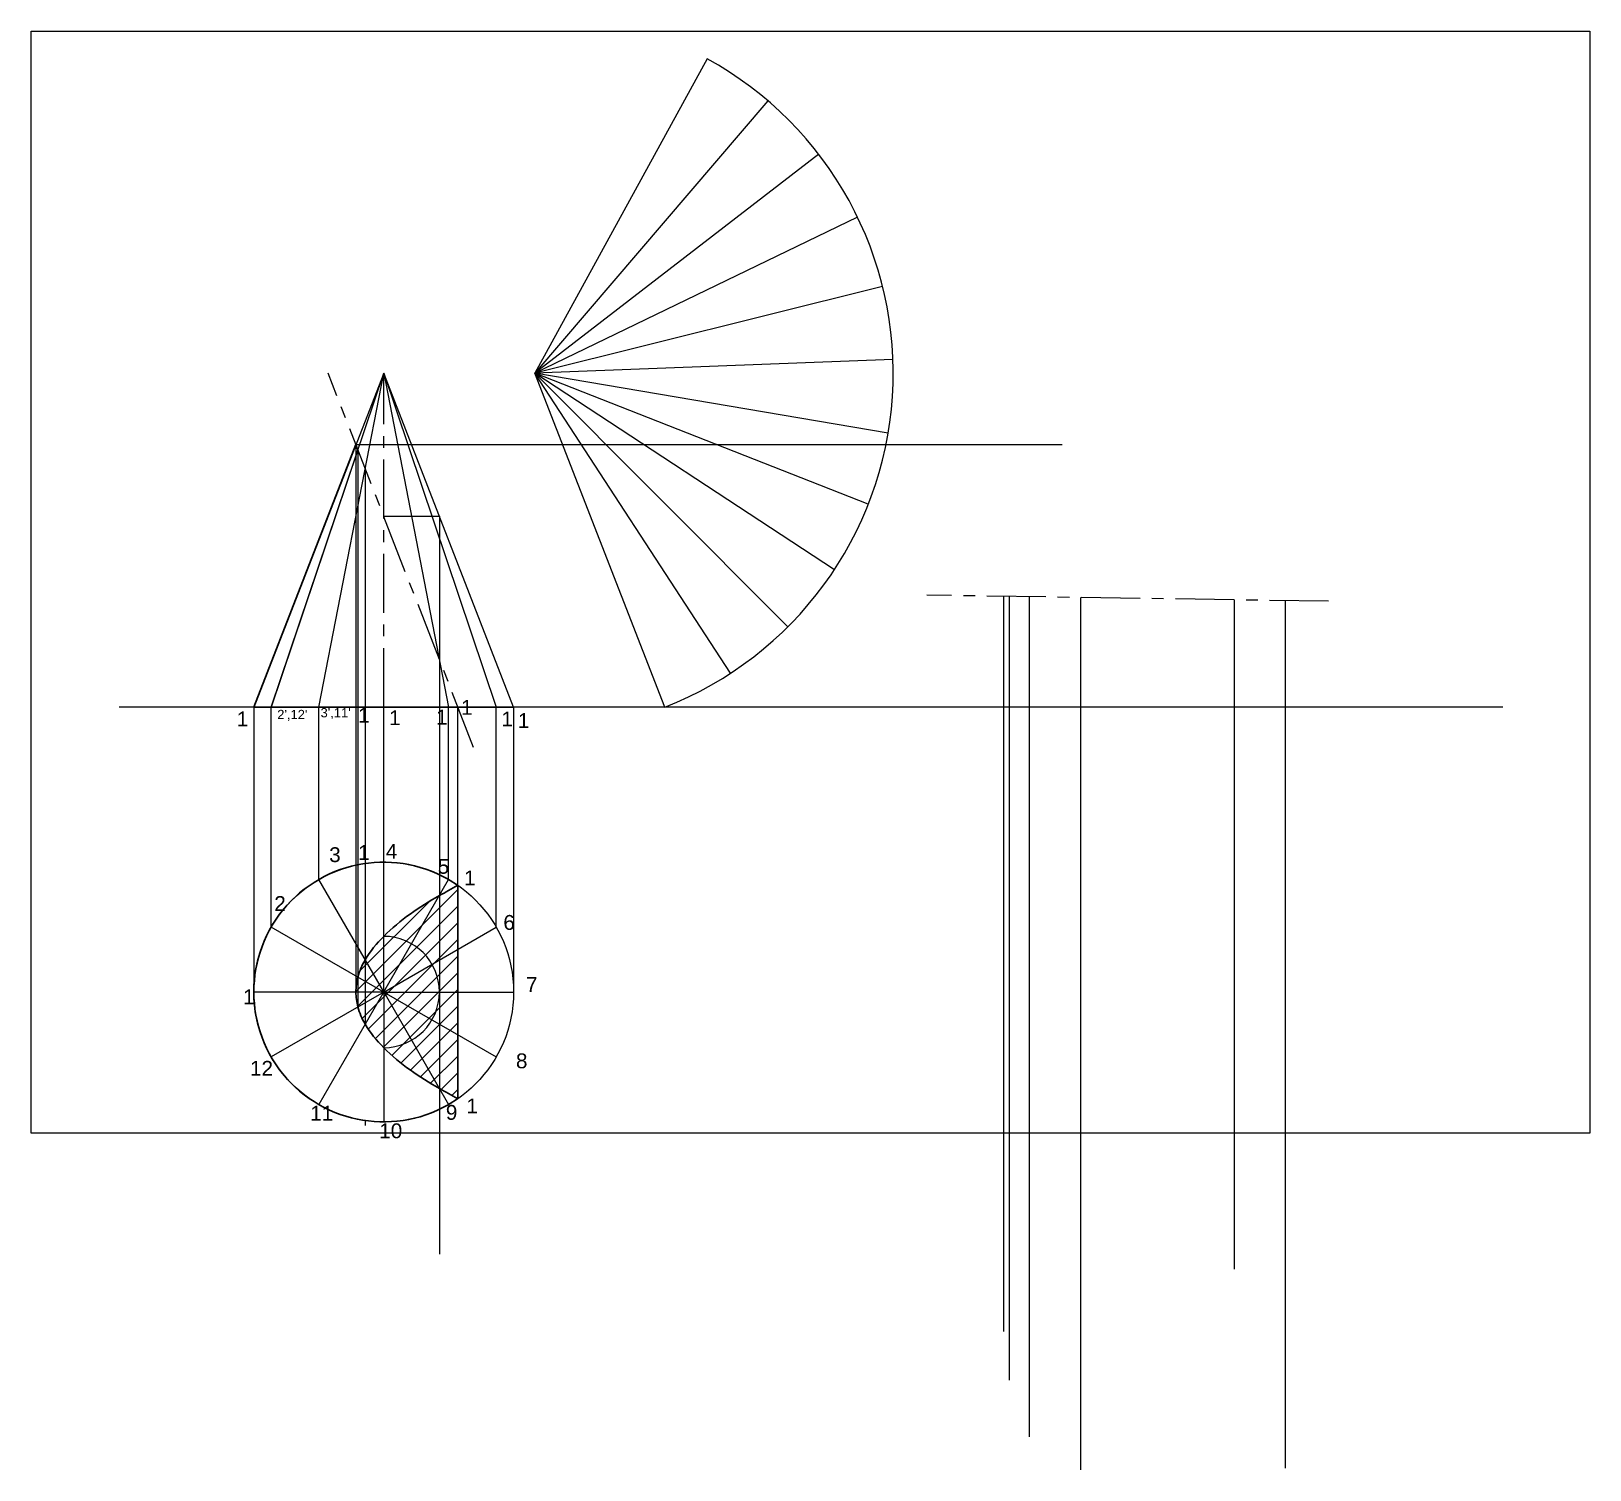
# Model space of a CAD drawing. Header units: millimetres. Extents: x 1663 to 2083, y 1864 to 2251.
import ezdxf

# ---------------------------------------------------------------- set-up
doc = ezdxf.new("R2010")
doc.units = ezdxf.units.MM
doc.header["$LTSCALE"] = 0.5
doc.linetypes.add('CENTER', pattern=[50.8, 31.75, -6.35, 6.35, -6.35])
doc.styles.get("Standard").update_dxf_attribs({"font": 'arial.ttf'})

# ---------------------------------------------------------------- blocks, each defined once
blk = doc.blocks.new('*U3')
blk.add_line((-17.5, 0), (17.5, 0))
blk = doc.blocks.new('*U4')
at = {"color": 0, "linetype": 'ByBlock', "lineweight": -2, "transparency": 16777216}
for p, rotation in [((1757.54, 2043.48), 89.99999999999999), ((1748.79, 2041.14), 120), ((1766.29, 2041.14), 59.99999999999999), ((1742.38, 2034.73), 149.9999999999999), ((1772.69, 2034.73), 29.99999999999998), ((1740.04, 2025.98), 180), ((1742.38, 2017.23), 209.9999999999999), ((1748.79, 2010.83), 239.9999999999999), ((1757.54, 2008.48), 269.9999999999998), ((1766.29, 2010.83), 299.9999999999998), ((1772.69, 2017.23), 329.9999999999998)]:
    blk.add_blockref('*U3', p, dxfattribs=dict(at, rotation=rotation))
blk.add_blockref('*U3', (1775.04, 2025.98), dxfattribs=at)
blk = doc.blocks.new('*U5')
blk.add_line((17.5, -45), (-17.5, 45))
blk = doc.blocks.new('*U6')
at = {"color": 0, "linetype": 'ByBlock', "lineweight": -2, "transparency": 16777216}
for p, rotation in [((1821.48, 2235.12), 129.9999999999999), ((1829.66, 2229.46), 118.1818181818181), ((1836.5, 2222.25), 106.3636363636363), ((1841.73, 2213.8), 94.54545454545452), ((1845.11, 2204.45), 82.7272727272727), ((1846.51, 2194.6), 70.90909090909085), ((1845.86, 2184.68), 59.09090909090905), ((1843.19, 2175.11), 47.2727272727272), ((1838.61, 2166.28), 35.4545454545454), ((1832.33, 2158.58), 23.63636363636361), ((1824.6, 2152.32), 11.81818181818175)]:
    blk.add_blockref('*U5', p, dxfattribs=dict(at, rotation=rotation))
blk.add_blockref('*U5', (1815.76, 2147.78), dxfattribs=at)

msp = doc.modelspace()

# ---------------------------------------------------------------- hatches: boundary and pattern name
h = msp.add_hatch()
h.set_pattern_fill('ANSI31', color=256)
edge = h.paths.add_edge_path()
edge.add_spline(control_points=[(1777.54, 2021.09), (1775.86, 2020.18), (1768.74, 2016.35), (1759.66, 2010.25), (1752.79, 2002.06), (1750.46, 1996.76), (1749.85, 1992.36), (1750.46, 1987.97), (1752.79, 1982.67), (1759.66, 1974.47), (1768.74, 1968.38), (1775.86, 1964.54), (1777.54, 1963.64)], knot_values=[0, 0, 0, 0, 5.70253, 24.292235, 32.366415, 37.404927, 41.460076, 45.515224, 50.553737, 58.627916, 77.217621, 82.920151, 82.920151, 82.920151, 82.920151], degree=3, periodic=0)
edge.add_line((1777.54, 1963.64), (1777.54, 2021.09))

# ---------------------------------------------------------------- linework, layer by layer
for p, q in [((1757.54, 2159.16), (1722.54, 2069.16)), ((1727.23, 2069.16), (1757.54, 2159.16)), ((1740.04, 2069.16), (1757.54, 2159.16)), ((1792.54, 2069.16), (1757.54, 2159.16)), ((1757.54, 2159.16), (1775.04, 2069.16)), ((1757.54, 2159.16), (1787.85, 2069.16)), ((1750.58, 2138.49), (1727.23, 2069.16)), ((1750.04, 2139.88), (1750.58, 2138.49)), ((1750.04, 2139.88), (1940.37, 2139.88)), ((1750.04, 2139.88), (1750.04, 1992.36)), ((1750.58, 2138.49), (1750.58, 1988.34)), ((1752.54, 2133.45), (1752.54, 1983.7)), ((1757.54, 2120.59), (1772.54, 2120.59)), ((1772.54, 2120.59), (1772.54, 1921.73)), ((1924.59, 2098.98), (1924.59, 1900.89)), ((1926.08, 2098.96), (1926.08, 1887.74)), ((1931.49, 2098.88), (1931.49, 1872.47)), ((1945.28, 2098.67), (1945.28, 1863.6)), ((1986.66, 2098.05), (1986.66, 1917.63)), ((2000.46, 2097.84), (2000.46, 1864.06)), ((1772.54, 2082.02), (1772.54, 1966.38)), ((1722.54, 2069.16), (1792.54, 2069.16)), ((1722.54, 2069.16), (1722.54, 1992.36)), ((1727.23, 2009.86), (1727.23, 2069.16)), ((1740.04, 2022.67), (1740.04, 2069.16)), ((1757.54, 2027.36), (1757.54, 2069.16)), ((1775.04, 2022.67), (1775.04, 2069.16)), ((1777.54, 2021.09), (1777.54, 2069.16)), ((1787.85, 2009.86), (1787.85, 2069.16)), ((1792.54, 2069.16), (1792.54, 1992.36)), ((1752.54, 1957.72), (1752.54, 1956.35))]:
    msp.add_line(p, q)
at = {"linetype": 'CENTER'}
for p, q in [((1781.77, 2058.28), (1742.54, 2159.16)), ((1757.54, 2069.16), (1757.54, 2159.16)), ((2012.14, 2097.66), (1903.9, 2099.29))]:
    msp.add_line(p, q, dxfattribs=at)
at = {"lineweight": 30}
for p, q in [((1722.54, 2069.16), (1750.04, 2139.88)), ((1722.54, 2069.16), (1777.54, 2069.16)), ((1775.04, 2069.16), (1740.04, 2069.16)), ((1777.54, 2021.09), (1777.54, 1963.64))]:
    msp.add_line(p, q, dxfattribs=at)
at = {"linetype": 'Continuous', "lineweight": 9}
msp.add_line((2059.11, 2069.16), (1686.25, 2069.16), dxfattribs=at)
at = {"lineweight": 9}
msp.add_lwpolyline([(1662.54, 2251.28), (2082.54, 2251.28), (2082.54, 1954.28), (1662.54, 1954.28)], close=True, dxfattribs=at)
msp.add_circle((1757.54, 1992.36), 35)
for centre, radius, start, end in [((1798.26, 2159.16), 96.57, 291.2505, 61.2505), ((1757.54, 1992.36), 15, 0, 90), ((1757.54, 1992.36), 15, 270, 0)]:
    msp.add_arc(centre, radius, start, end)
at = {"lineweight": 30}
msp.add_arc((1757.54, 1992.36), 35, 55.1501, 304.8499, dxfattribs=at)
msp.add_spline([(1777.54, 2021.09), (1772.54, 2018.34), (1757.54, 2007.36), (1752.54, 2001.02), (1750.58, 1996.38), (1750.04, 1992.36), (1750.58, 1988.34), (1752.54, 1983.7), (1757.54, 1977.36), (1772.54, 1966.38), (1777.54, 1963.64)], degree=3, dxfattribs=at)

# ---------------------------------------------------------------- block references
for name in ['*U6', '*U4']:
    msp.add_blockref(name, (0, -33.62))

# ---------------------------------------------------------------- texts
at = {"attachment_point": 1}
for s, insert, char_height in [('1', (1778.36, 2071.06), 4), ('1', (1717.94, 2067.97), 4), ("2',12'", (1728.85, 2068.39), 2.5), ("3',11'", (1740.52, 2068.88), 2.5), ('1', (1750.61, 2068.94), 4), ('1', (1758.97, 2068.27), 4), ('1', (1771.65, 2068.44), 4), ('1', (1789.26, 2067.93), 4), ('1', (1793.69, 2067.51), 4), ('3', (1742.84, 2031.37), 4), ('1', (1750.64, 2031.96), 4), ('4', (1758.1, 2032.26), 4), ('5', (1772.09, 2028.22), 4), ('1', (1779.17, 2025.1), 4), ('2', (1728.04, 2018.2), 4), ('6', (1789.78, 2013.11), 4), ('7', (1795.88, 1996.38), 4), ('1', (1719.65, 1993.08), 4), ('8', (1793.17, 1975.81), 4), ('12', (1721.5, 1973.8), 4), ('11', (1737.73, 1961.7), 4), ('9', (1774.28, 1961.92), 4), ('1', (1779.82, 1963.66), 4), ('10', (1756.32, 1956.96), 4)]:
    msp.add_mtext_dynamic_manual_height_columns(s, width=14.0977, gutter_width=12.5, heights=[0], dxfattribs=dict(at, insert=insert, char_height=char_height))

doc.saveas('drawing.dxf')
